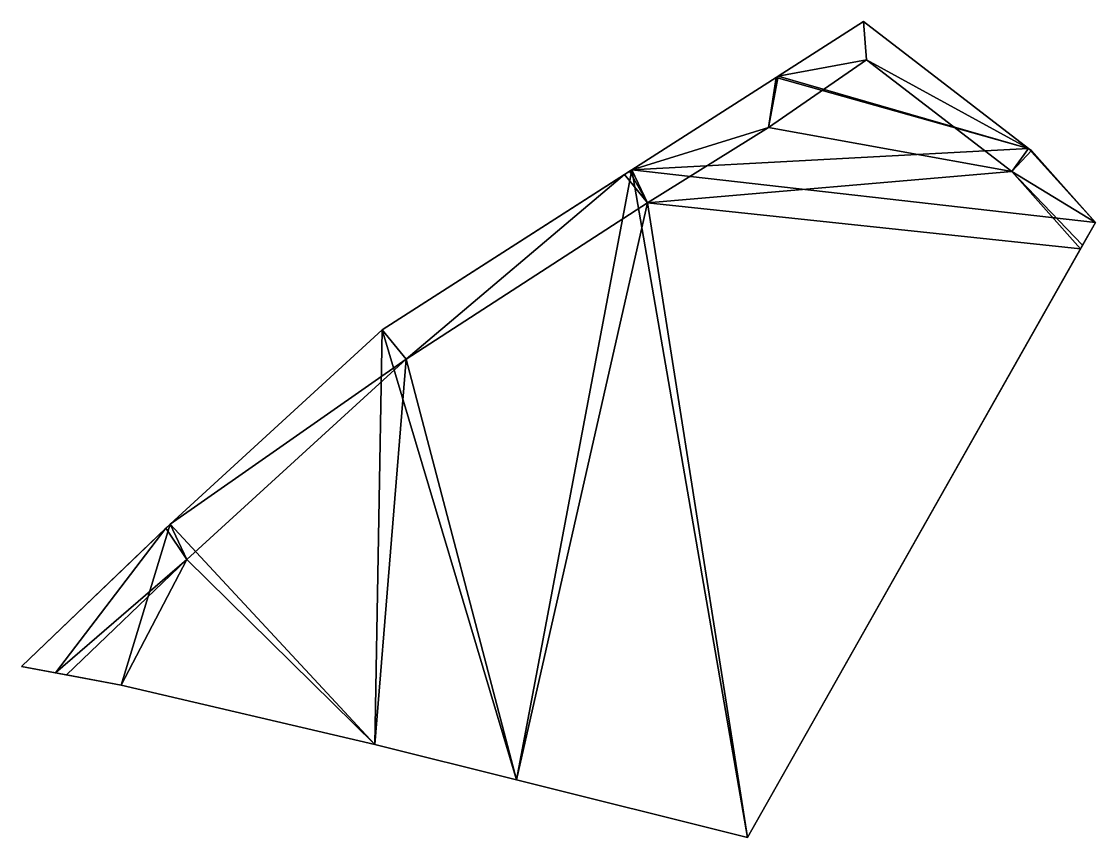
# Model space of a CAD drawing. Extents: x 292342 to 292475, y 5365570 to 5365671.
import ezdxf

# ---------------------------------------------------------------- set-up
doc = ezdxf.new("R2010")
doc.units = 0
doc.layers.add('PHASE 1_BENCHES_330', color=7, linetype='Continuous', lineweight=25)

msp = doc.modelspace()

# ---------------------------------------------------------------- meshes
at = {"layer": 'PHASE 1_BENCHES_330', "color": 30, "transparency": 33554687}
mesh = msp.add_polyface(dxfattribs=at)
corners = [(292341.77, 5365590.86, 339.8), (292341.77, 5365590.86, 340), (292346.01, 5365590.06, 332.38), (292347.39, 5365589.8, 330), (292354.16, 5365588.53, 330), (292354.16, 5365588.53, 340), (292359.73, 5365608.06, 339.76), (292360.27, 5365608.57, 340), (292360.27, 5365608.57, 339.8), (292362.33, 5365604.16, 330), (292385.76, 5365581.15, 330), (292385.76, 5365581.15, 340), (292386.65, 5365632.74, 339.8), (292386.65, 5365632.74, 340), (292389.66, 5365629.11, 330), (292403.4, 5365576.74, 330), (292403.4, 5365576.74, 340), (292416.83, 5365652.09, 339.8), (292417.44, 5365652.48, 339.79), (292417.74, 5365652.67, 340), (292417.74, 5365652.67, 339.8), (292419.7, 5365648.54, 330), (292432.15, 5365569.55, 330), (292432.15, 5365569.55, 340), (292434.75, 5365657.93, 330), (292435.69, 5365664.16, 340), (292435.69, 5365664.16, 339.8), (292435.93, 5365664.32, 340), (292435.93, 5365664.32, 339.8), (292446.58, 5365671.13, 339.8), (292446.58, 5365671.13, 340), (292446.96, 5365666.34, 330), (292465.03, 5365652.44, 330), (292467.11, 5365655.34, 339.8), (292467.11, 5365655.34, 340), (292467.47, 5365655.06, 340), (292467.47, 5365655.06, 339.8), (292473.6, 5365642.84, 330), (292473.84, 5365643.28, 331.31), (292475.45, 5365646.12, 339.8), (292475.45, 5365646.12, 340)]
mesh.append_faces([[corners[k] for k in face] for face in [(1, 0, 5, 1), (5, 0, 2, 5), (0, 1, 6, 0), (7, 1, 5, 7), (6, 1, 7, 6), (2, 0, 6, 2), (4, 2, 3, 4), (3, 2, 9, 3), (5, 2, 4, 5), (9, 2, 6, 9), (4, 3, 9, 4), (5, 4, 11, 5), (10, 4, 9, 10), (11, 4, 10, 11), (7, 5, 11, 7), (8, 6, 7, 8), (9, 6, 8, 9), (8, 7, 13, 8), (13, 7, 11, 13), (9, 8, 14, 9), (12, 8, 13, 12), (14, 8, 12, 14), (10, 9, 14, 10), (11, 10, 16, 11), (15, 10, 14, 15), (16, 10, 15, 16), (13, 11, 16, 13), (12, 13, 17, 12), (19, 13, 16, 19), (17, 13, 19, 17), (14, 12, 17, 14), (15, 14, 21, 15), (21, 14, 17, 21), (16, 15, 23, 16), (22, 15, 21, 22), (23, 15, 22, 23), (19, 16, 23, 19), (18, 21, 17, 18), (18, 17, 19, 18), (20, 18, 19, 20), (21, 18, 20, 21), (20, 19, 25, 20), (40, 19, 23, 40), (25, 19, 34, 25), (34, 19, 40, 34), (21, 20, 24, 21), (24, 20, 26, 24), (26, 20, 25, 26), (22, 21, 37, 22), (32, 21, 24, 32), (37, 21, 32, 37), (23, 22, 40, 23), (38, 22, 37, 38), (40, 22, 38, 40), (28, 24, 26, 28), (31, 24, 28, 31), (32, 24, 31, 32), (26, 25, 27, 26), (27, 25, 34, 27), (28, 26, 27, 28), (28, 27, 30, 28), (30, 27, 34, 30), (29, 28, 30, 29), (31, 28, 29, 31), (29, 30, 34, 29), (33, 31, 29, 33), (32, 31, 33, 32), (33, 29, 34, 33), (36, 32, 33, 36), (39, 32, 36, 39), (37, 32, 38, 37), (38, 32, 39, 38), (33, 34, 35, 33), (35, 34, 40, 35), (36, 33, 35, 36), (36, 35, 40, 36), (39, 36, 40, 39), (40, 38, 39, 40)]], dxfattribs={"color": 30})

doc.saveas('drawing.dxf')
